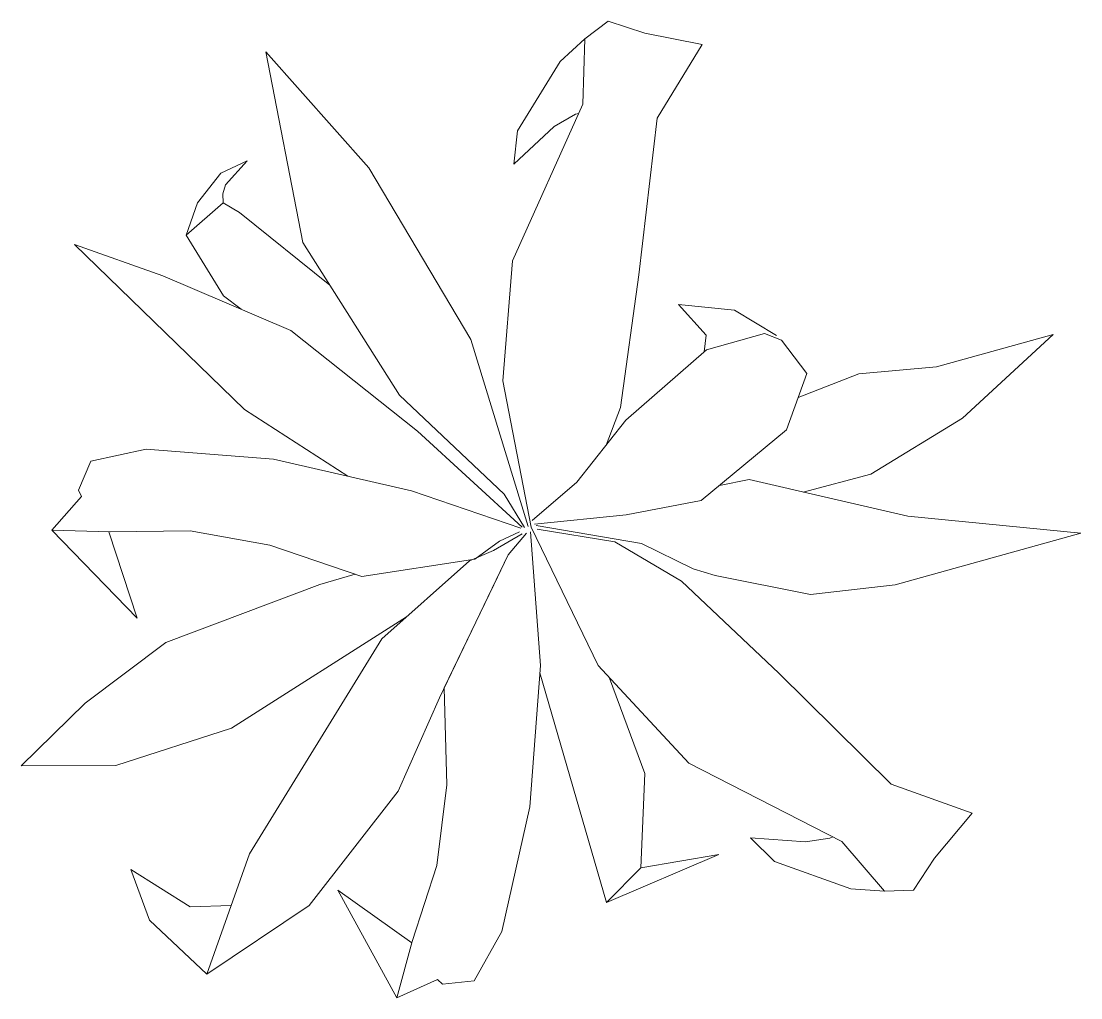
# Model space of a CAD drawing. Header units: inches. Extents: x 154 to 3537458, y 443 to 102045062.
# Drawn here: x 36310.8 to 36393, y 20910.8 to 20986.6 of the extents above; entities that cross this region are included whole.
import ezdxf

# ---------------------------------------------------------------- set-up
doc = ezdxf.new("R2010")
doc.units = ezdxf.units.IN
doc.layers.add('PLANT', color=94, linetype='Continuous', lineweight=0)

# ---------------------------------------------------------------- blocks, each defined once
blk = doc.blocks.new('FLOR 2')
for points in [[(214.40429, 128.29823), (214.39065, 128.36875), (214.39534, 128.42646), (214.42919, 128.50179), (214.43024, 128.53332), (214.44143, 128.54177), (214.45899, 128.536), (214.48661, 128.53049), (214.465, 128.49514), (214.45618, 128.41967), (214.44731, 128.35587), (214.44047, 128.33781)], [(214.43024, 128.53332), (214.41829, 128.52233), (214.39781, 128.48907), (214.39607, 128.47299), (214.41543, 128.49107), (214.42567, 128.49707), (214.42722, 128.49741)], [(214.40297, 128.29867), (214.37523, 128.38852), (214.32615, 128.47126), (214.27665, 128.52709), (214.29442, 128.43525), (214.34091, 128.36179), (214.39134, 128.31417), (214.40115, 128.29809)], [(214.23833, 128.43874), (214.24368, 128.45443), (214.25498, 128.46858), (214.26756, 128.47462), (214.25726, 128.46298), (214.25596, 128.45869), (214.25608, 128.45444)], [(214.26479, 128.40314), (214.25619, 128.40965), (214.23833, 128.43874), (214.25608, 128.45444), (214.26401, 128.44972), (214.30737, 128.41479)], [(214.40001, 128.29824), (214.34957, 128.34451), (214.28859, 128.39299), (214.22706, 128.41924), (214.18455, 128.43435), (214.26628, 128.35492), (214.31612, 128.32279)], [(214.52248, 128.39052), (214.50226, 128.40278), (214.4753, 128.4055), (214.48857, 128.39069), (214.48766, 128.38271)], [(214.40598, 128.29973), (214.45008, 128.30421), (214.48613, 128.31112), (214.52726, 128.34506), (214.53702, 128.37224), (214.52488, 128.38825), (214.51661, 128.39151), (214.48877, 128.38368), (214.44997, 128.3498), (214.42626, 128.31988), (214.40485, 128.30155)], [(214.53524, 128.31515), (214.56789, 128.32378), (214.61199, 128.35081), (214.65571, 128.39107), (214.59953, 128.37544), (214.56213, 128.37214), (214.53285, 128.36062)], [(214.39933, 128.2978), (214.34682, 128.31578), (214.28038, 128.33096), (214.21904, 128.33577), (214.19238, 128.33003), (214.18636, 128.31603), (214.18782, 128.31306), (214.17365, 128.2969), (214.20174, 128.29598), (214.2402, 128.29649), (214.2786, 128.2896), (214.32286, 128.27455), (214.37724, 128.28282), (214.3891, 128.29154), (214.39881, 128.29604)], [(214.40669, 128.29906), (214.45748, 128.2904), (214.48237, 128.27827), (214.49298, 128.27507), (214.53883, 128.2659), (214.57962, 128.27061), (214.66894, 128.29545), (214.58571, 128.30352), (214.50923, 128.32115), (214.49495, 128.3184)], [(214.17365, 128.2969), (214.21475, 128.25453), (214.20102, 128.29601)], [(214.39333, 128.285), (214.36018, 128.21622), (214.3404, 128.17121), (214.29752, 128.11616), (214.24817, 128.08314), (214.26876, 128.14104), (214.3325, 128.24463), (214.3747, 128.28211), (214.38626, 128.28713), (214.40009, 128.29506)], [(214.40401, 128.29607), (214.40885, 128.23168), (214.40374, 128.16372), (214.39023, 128.10369), (214.37686, 128.07992), (214.36171, 128.0783), (214.35931, 128.08057), (214.33968, 128.07181), (214.3471, 128.09892), (214.35894, 128.13551), (214.3637, 128.17423), (214.36239, 128.22096), (214.38635, 128.27047), (214.39333, 128.285), (214.40216, 128.2954)], [(214.40429, 128.29823), (214.43653, 128.23164), (214.48032, 128.18468), (214.55385, 128.14709), (214.5744, 128.12314), (214.58842, 128.12355), (214.5985, 128.13905), (214.6166, 128.16063), (214.57763, 128.17468), (214.52353, 128.22804), (214.47669, 128.27226), (214.4446, 128.29119), (214.40716, 128.29727)], [(214.34435, 128.25515), (214.26005, 128.20158), (214.20444, 128.18357), (214.15885, 128.1834), (214.18957, 128.21353), (214.18957, 128.21353), (214.2285, 128.24274), (214.30254, 128.27064), (214.3197, 128.27563)], [(214.44211, 128.22565), (214.45908, 128.1798), (214.45719, 128.13428), (214.49471, 128.14077), (214.44061, 128.11763), (214.45719, 128.13428), (214.44061, 128.11763), (214.40859, 128.22823)], [(214.5744, 128.12314), (214.5582, 128.12424), (214.52142, 128.13738), (214.51, 128.14884), (214.53641, 128.14684), (214.54815, 128.14857), (214.54958, 128.14927)], [(214.24817, 128.08314), (214.22055, 128.10922), (214.21169, 128.13351), (214.24025, 128.11565), (214.25994, 128.11623)], [(214.33968, 128.07181), (214.31134, 128.12358), (214.34691, 128.09822)]]:
    blk.add_lwpolyline(points)

msp = doc.modelspace()

# ---------------------------------------------------------------- block references
at = {"layer": 'PLANT', "xscale": 161.1543653098501, "yscale": 161.1543653098501, "zscale": 161.1543653098501}
msp.add_blockref('FLOR 2', (1798.19332, 271.50624), dxfattribs=at)

doc.saveas('drawing.dxf')
